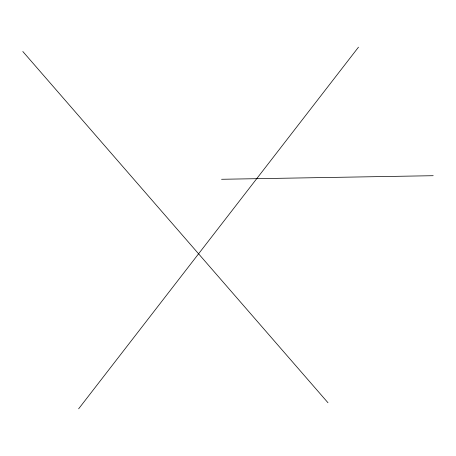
<?xml version="1.0" encoding="UTF-8"?>
<svg xmlns="http://www.w3.org/2000/svg" width="456" height="456" viewBox="0 0 456 456"><rect width="100%" height="100%" fill="white"/><g stroke="black" fill="none" stroke-linecap="round" stroke-linejoin="round"><path stroke-width="0.68" d="M78.631 408.827L358.479 47.173M221.553 179.276L433.2 175.702M22.8 51.482L327.995 402.756"/></g></svg>
